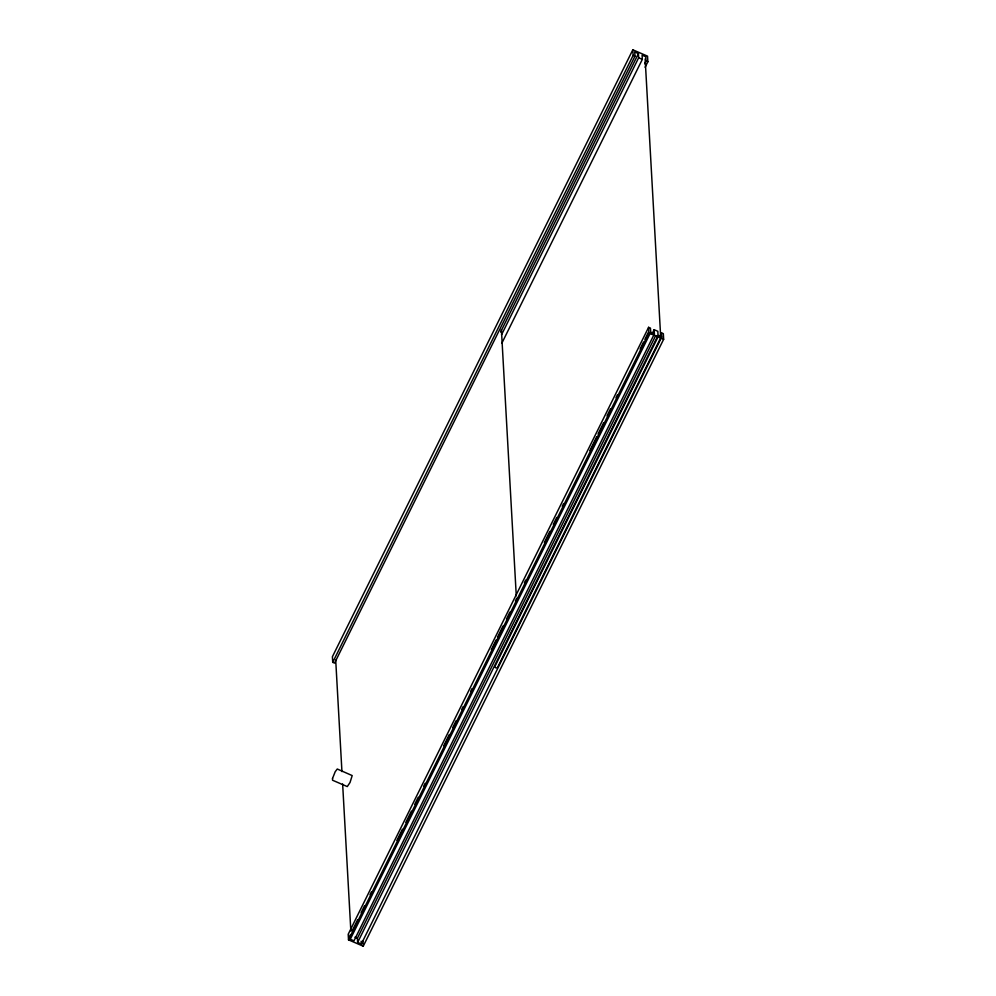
<?xml version="1.0" encoding="UTF-8"?>
<svg xmlns="http://www.w3.org/2000/svg" width="996" height="996" viewBox="0 0 996 996"><rect width="100%" height="100%" fill="white"/><g stroke="black" fill="none" stroke-linecap="round" stroke-linejoin="round"><path stroke-width="1.49" d="M645.097 67.317L647.861 61.752L647.537 56.15L632.821 49.8L332.403 656.725L332.726 662.328L334.556 663.124L634.975 56.199L634.738 51.991L638.411 53.585L638.648 57.78L501.536 334.793M332.726 662.328L633.132 55.403L632.821 49.8M500.615 331.992L638.411 53.585M501.772 343.346L642.333 59.374L642.096 55.166L645.782 56.76L646.018 60.955L644.636 63.744M661.493 332.876L661.73 337.084L361.324 944.009L357.639 942.415L658.045 335.503L657.821 331.295L654.135 329.713L654.372 333.909L353.966 940.834L350.281 939.24L650.687 332.328L650.45 328.12L648.608 327.323L348.202 934.248L348.513 939.851L363.241 946.2L663.647 339.275L663.336 333.672L661.493 332.876L660.124 335.664M352.111 930.862L357.626 919.731M361.062 912.772L364.511 905.812M370.026 894.669L371.408 891.893M396.894 840.387L402.409 829.245M405.858 822.285L411.36 811.155M414.809 804.195L418.258 797.236M423.773 786.093L425.143 783.317M443.743 745.73L449.258 734.587M452.707 727.628L456.156 720.668M461.658 709.538L463.04 706.749M470.622 691.436L471.992 688.659M491.289 649.678L496.108 639.93M497.49 637.154L503.005 626.011M506.454 619.051L509.89 612.092M515.405 600.962L516.787 598.173M524.357 582.859L525.739 580.07M544.339 542.496L549.854 531.354M553.303 524.394L556.752 517.434M562.254 506.304L563.636 503.515M589.819 450.615L596.704 436.696M598.086 433.92L603.601 422.777M607.05 415.818L610.486 408.858M616.001 397.715L617.383 394.939M640.117 348.998L643.565 342.039M644.935 339.25L648.384 332.291M348.513 939.851L648.919 332.925L648.608 327.323M652.069 333.884L654.135 329.713M357.639 942.415L357.402 938.22L655.754 335.465M633.132 55.403L634.975 56.199M638.648 57.78L642.333 59.374M646.018 60.955L647.861 61.752M650.687 332.328L654.372 333.909M658.045 335.503L661.73 337.084M648.919 332.925L663.647 339.275M354.95 937.161L357.402 938.22M645.147 58.963L660.722 337.569M501.399 329.601L516.277 595.832M362.93 940.598L363.241 946.2M361.162 941.208L361.324 944.009M335.714 660.136L341.939 771.589M342.636 783.977L350.853 931.011M350.044 935.045L350.281 939.24M332.515 778.523L332.552 780.229L347.28 786.579L350.032 782.507L352.186 775.573L337.271 769.012L335.191 771.738L332.515 778.523M658.082 336.773L495.012 666.249A1.444 1.345 -3.2 0 0 497.589 667.357L660.659 337.881A1.444 1.345 -3.2 0 0 658.082 336.773"/></g></svg>
